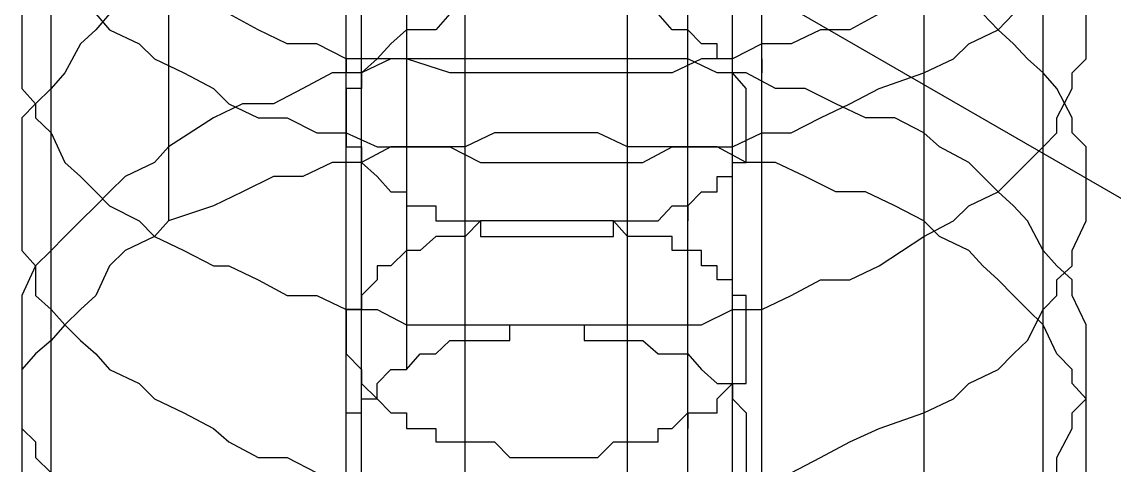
# Model space of a CAD drawing. Header units: millimetres. Extents: x 0 to 2112, y 8 to 1252.
# Drawn here: x 604.79 to 624.27, y 1010 to 1017.91 of the extents above; entities that cross this region are included whole.
import ezdxf

# ---------------------------------------------------------------- set-up
doc = ezdxf.new("R2010")
doc.units = ezdxf.units.MM
doc.layers.get('0').update_dxf_attribs({"linetype": 'CONTINUOUS'})

msp = doc.modelspace()

# ---------------------------------------------------------------- linework, layer by layer
at = {"color": 9}
for p, q in [((612.701, 1012.23), (612.701, 1027.8)), ((615.594, 1012.23), (615.594, 1027.8)), ((610.577, 1015.4), (610.577, 1027.53)), ((617.989, 1015.4), (617.989, 1027.53)), ((611.653, 1027.25), (611.653, 1011.71)), ((611.653, 1027.25), (611.653, 1011.71)), ((610.852, 1011.19), (610.852, 1026.72)), ((617.467, 1011.19), (617.467, 1026.72)), ((607.409, 1026.48), (607.409, 1014.36)), ((607.409, 1026.48), (607.409, 1014.36)), ((610.852, 1009.61), (610.852, 1025.15)), ((617.467, 1009.61), (617.467, 1025.15)), ((605.317, 1012.51), (605.317, 1024.63)), ((623.006, 1012.51), (623.006, 1024.63)), ((616.67, 1008.82), (616.67, 1024.36)), ((616.67, 1008.82), (616.67, 1024.36)), ((608.21, 1024.11), (650.198, 999.86)), ((608.21, 1024.11), (650.198, 999.86)), ((612.701, 1008.29), (612.701, 1024.11)), ((615.594, 1008.29), (615.594, 1024.11)), ((605.317, 1008.29), (605.317, 1020.42)), ((623.006, 1008.29), (623.006, 1020.42)), ((620.882, 1018.57), (620.882, 1006.45)), ((620.882, 1018.57), (620.882, 1006.45)), ((604.795, 1018.05), (604.795, 1017.77)), ((606.361, 1018.05), (606.115, 1017.77)), ((606.115, 1018.05), (606.361, 1017.77)), ((609.007, 1017.77), (608.485, 1018.05)), ((609.007, 1017.77), (608.485, 1018.05)), ((612.426, 1018.05), (612.175, 1017.77)), ((616.391, 1017.77), (616.144, 1018.05)), ((620.085, 1018.05), (619.559, 1017.77)), ((620.085, 1018.05), (619.559, 1017.77)), ((622.205, 1017.77), (621.93, 1018.05)), ((622.205, 1017.77), (622.48, 1018.05)), ((623.775, 1017.77), (623.775, 1018.05)), ((604.795, 1017.77), (604.795, 1017.52)), ((606.115, 1017.77), (605.839, 1017.52)), ((606.361, 1017.77), (606.887, 1017.52)), ((609.529, 1017.52), (609.007, 1017.77)), ((609.529, 1017.52), (609.007, 1017.77)), ((611.653, 1017.77), (611.378, 1017.52)), ((611.9, 1017.77), (611.653, 1017.77)), ((611.653, 1017.77), (611.653, 1017.52)), ((612.175, 1017.77), (611.9, 1017.77)), ((616.67, 1017.77), (616.391, 1017.77)), ((616.391, 1017.77), (616.391, 1017.77)), ((616.917, 1017.52), (616.67, 1017.77)), ((619.037, 1017.77), (618.515, 1017.52)), ((619.037, 1017.77), (618.515, 1017.52)), ((619.559, 1017.77), (619.037, 1017.77)), ((619.559, 1017.77), (619.037, 1017.77)), ((621.683, 1017.52), (622.205, 1017.77)), ((622.48, 1017.52), (622.205, 1017.77)), ((623.775, 1017.25), (623.775, 1017.77)), ((604.795, 1017.52), (604.795, 1017.25)), ((605.839, 1017.52), (605.564, 1017)), ((606.887, 1017.52), (607.162, 1017.25)), ((610.055, 1017.52), (609.529, 1017.52)), ((610.055, 1017.52), (609.529, 1017.52)), ((610.577, 1017.25), (610.055, 1017.52)), ((610.577, 1017.25), (610.055, 1017.52)), ((611.378, 1017.52), (611.131, 1017.25)), ((611.378, 1017.52), (611.378, 1017.52)), ((617.192, 1017.52), (616.917, 1017.52)), ((616.917, 1017.52), (616.917, 1017.52)), ((617.192, 1017.25), (617.192, 1017.52)), ((617.989, 1017.52), (617.467, 1017.25)), ((617.989, 1017.52), (617.467, 1017.25)), ((618.515, 1017.52), (617.989, 1017.52)), ((618.515, 1017.52), (617.989, 1017.52)), ((621.407, 1017.25), (621.683, 1017.52)), ((622.727, 1017.25), (622.48, 1017.52)), ((604.795, 1017.25), (604.795, 1016.72)), ((607.162, 1017.25), (607.684, 1017)), ((610.577, 1005.12), (610.577, 1017.25)), ((610.577, 1017.25), (610.577, 1017)), ((611.131, 1017.25), (610.577, 1017.25)), ((611.131, 1017.25), (610.577, 1017.25)), ((611.378, 1017.25), (610.852, 1017)), ((611.131, 1017.25), (610.852, 1017)), ((611.653, 1017.25), (611.131, 1017.25)), ((611.653, 1017.25), (611.131, 1017.25)), ((611.131, 1017.25), (611.131, 1017.25)), ((611.131, 1017.25), (611.131, 1017.25)), ((611.9, 1017.25), (611.378, 1017.25)), ((612.426, 1017), (611.653, 1017.25)), ((612.426, 1017), (611.653, 1017.25)), ((612.701, 1017.25), (611.9, 1017.25)), ((613.223, 1017.25), (612.701, 1017.25)), ((613.745, 1017.25), (613.223, 1017.25)), ((614.299, 1017.25), (613.745, 1017.25)), ((615.068, 1017.25), (614.299, 1017.25)), ((615.594, 1017.25), (615.068, 1017.25)), ((616.144, 1017.25), (615.594, 1017.25)), ((616.67, 1017.25), (616.144, 1017.25)), ((616.917, 1017.25), (616.391, 1017)), ((616.917, 1017.25), (616.391, 1017)), ((617.192, 1017), (616.67, 1017.25)), ((617.467, 1017.25), (616.917, 1017.25)), ((617.467, 1017.25), (616.917, 1017.25)), ((617.467, 1017.25), (617.192, 1017.25)), ((617.467, 1017), (617.467, 1017.25)), ((617.989, 1005.12), (617.989, 1017.25)), ((617.989, 1017.25), (617.989, 1017)), ((620.882, 1017), (621.407, 1017.25)), ((623.006, 1017), (622.727, 1017.25)), ((623.528, 1017), (623.775, 1017.25)), ((605.564, 1017), (605.317, 1016.72)), ((607.684, 1017), (608.21, 1016.72)), ((610.33, 1017), (609.808, 1016.72)), ((610.852, 1017), (610.33, 1017)), ((610.852, 1017), (610.852, 1017)), ((610.852, 1017), (610.852, 1016.72)), ((612.976, 1017), (612.426, 1017)), ((612.976, 1017), (612.426, 1017)), ((613.498, 1017), (612.976, 1017)), ((613.498, 1017), (612.976, 1017)), ((614.024, 1017), (613.498, 1017)), ((614.024, 1017), (613.498, 1017)), ((614.546, 1017), (614.024, 1017)), ((614.546, 1017), (614.024, 1017)), ((615.347, 1017), (614.546, 1017)), ((615.347, 1017), (614.546, 1017)), ((615.869, 1017), (615.347, 1017)), ((615.869, 1017), (615.347, 1017)), ((616.391, 1017), (615.869, 1017)), ((616.391, 1017), (615.869, 1017)), ((617.714, 1017), (617.192, 1017)), ((617.714, 1016.72), (617.467, 1017)), ((617.467, 1017), (617.467, 1017)), ((618.236, 1016.72), (617.714, 1017)), ((620.085, 1016.72), (620.882, 1017)), ((620.882, 1017), (620.882, 1016.72)), ((623.252, 1016.72), (623.006, 1017)), ((623.528, 1016.72), (623.528, 1017)), ((604.795, 1016.72), (605.039, 1016.45)), ((605.317, 1016.72), (605.039, 1016.45)), ((608.21, 1016.72), (608.485, 1016.45)), ((609.808, 1016.72), (609.282, 1016.45)), ((610.852, 1016.72), (610.577, 1016.72)), ((610.577, 1016.72), (610.577, 1016.45)), ((617.714, 1016.45), (617.714, 1016.72)), ((617.714, 1016.72), (617.714, 1016.72)), ((618.762, 1016.72), (618.236, 1016.72)), ((619.312, 1016.45), (618.762, 1016.72)), ((619.559, 1016.45), (620.085, 1016.72)), ((623.528, 1016.2), (623.252, 1016.72)), ((623.252, 1016.2), (623.528, 1016.72)), ((605.039, 1016.45), (604.795, 1016.2)), ((605.039, 1016.45), (605.039, 1016.2)), ((608.732, 1016.45), (608.21, 1016.2)), ((608.485, 1016.45), (609.007, 1016.2)), ((609.282, 1016.45), (608.732, 1016.45)), ((610.577, 1016.45), (610.577, 1016.45)), ((610.577, 1016.45), (610.577, 1016.2)), ((617.714, 1016.2), (617.714, 1016.45)), ((617.714, 1016.45), (617.714, 1016.45)), ((617.714, 1016.45), (617.714, 1016.45)), ((619.037, 1016.2), (619.559, 1016.45)), ((619.838, 1016.2), (619.312, 1016.45)), ((604.795, 1016.2), (604.795, 1015.93)), ((605.039, 1016.2), (605.317, 1015.93)), ((608.21, 1016.2), (607.409, 1015.68)), ((609.007, 1016.2), (609.529, 1016.2)), ((609.529, 1016.2), (610.055, 1015.93)), ((610.577, 1016.2), (610.577, 1016.2)), ((610.577, 1016.2), (610.577, 1015.93)), ((617.714, 1015.93), (617.714, 1016.2)), ((617.714, 1016.2), (617.714, 1016.2)), ((618.515, 1015.93), (619.037, 1016.2)), ((620.36, 1016.2), (619.838, 1016.2)), ((620.882, 1015.93), (620.36, 1016.2)), ((623.252, 1015.93), (623.252, 1016.2)), ((623.528, 1015.93), (623.528, 1016.2)), ((604.795, 1015.93), (604.795, 1015.4)), ((605.317, 1015.93), (605.564, 1015.4)), ((610.055, 1015.93), (610.577, 1015.93)), ((610.577, 1015.93), (611.131, 1015.68)), ((610.577, 1015.93), (610.577, 1015.93)), ((610.577, 1015.93), (610.577, 1015.68)), ((613.223, 1015.93), (612.701, 1015.68)), ((613.223, 1015.93), (612.701, 1015.68)), ((613.745, 1015.93), (613.223, 1015.93)), ((613.745, 1015.93), (613.223, 1015.93)), ((614.299, 1015.93), (613.745, 1015.93)), ((614.299, 1015.93), (613.745, 1015.93)), ((615.068, 1015.93), (614.299, 1015.93)), ((615.068, 1015.93), (614.299, 1015.93)), ((615.594, 1015.68), (615.068, 1015.93)), ((615.594, 1015.68), (615.068, 1015.93)), ((617.467, 1015.68), (617.989, 1015.93)), ((617.714, 1015.68), (617.714, 1015.93)), ((617.714, 1015.93), (617.714, 1015.93)), ((617.989, 1015.93), (618.515, 1015.93)), ((621.161, 1015.68), (620.882, 1015.93)), ((623.006, 1015.68), (623.252, 1015.93)), ((623.775, 1015.68), (623.528, 1015.93)), ((607.409, 1015.68), (607.162, 1015.4)), ((607.409, 1015.68), (607.409, 1015.4)), ((610.577, 1015.68), (610.852, 1015.68)), ((611.378, 1015.68), (610.852, 1015.4)), ((611.378, 1015.68), (610.852, 1015.4)), ((610.852, 1015.68), (610.852, 1015.4)), ((611.131, 1015.68), (611.653, 1015.68)), ((611.9, 1015.68), (611.378, 1015.68)), ((611.9, 1015.68), (611.378, 1015.68)), ((611.653, 1015.68), (612.426, 1015.68)), ((612.701, 1015.68), (611.9, 1015.68)), ((612.701, 1015.68), (611.9, 1015.68)), ((612.426, 1015.68), (612.976, 1015.4)), ((616.144, 1015.68), (615.594, 1015.68)), ((616.144, 1015.68), (615.594, 1015.68)), ((615.869, 1015.4), (616.391, 1015.68)), ((616.67, 1015.68), (616.144, 1015.68)), ((616.67, 1015.68), (616.144, 1015.68)), ((616.391, 1015.68), (616.917, 1015.68)), ((617.192, 1015.68), (616.67, 1015.68)), ((617.192, 1015.68), (616.67, 1015.68)), ((616.917, 1015.68), (617.467, 1015.68)), ((617.714, 1015.4), (617.192, 1015.68)), ((617.714, 1015.4), (617.192, 1015.68)), ((617.714, 1015.4), (617.714, 1015.68)), ((617.714, 1015.68), (617.714, 1015.68)), ((621.683, 1015.4), (621.161, 1015.68)), ((622.727, 1015.4), (623.006, 1015.68)), ((623.775, 1015.4), (623.775, 1015.68)), ((604.795, 1015.4), (604.795, 1015.15)), ((605.564, 1015.4), (605.839, 1015.15)), ((607.162, 1015.4), (606.64, 1015.15)), ((610.33, 1015.4), (609.808, 1015.15)), ((610.33, 1015.4), (609.808, 1015.15)), ((610.852, 1015.4), (610.33, 1015.4)), ((610.852, 1015.4), (610.33, 1015.4)), ((610.852, 1015.4), (610.852, 1015.4)), ((610.852, 1015.4), (610.852, 1015.4)), ((610.852, 1015.4), (611.131, 1015.15)), ((612.976, 1015.4), (613.498, 1015.4)), ((613.498, 1015.4), (614.024, 1015.4)), ((614.024, 1015.4), (614.546, 1015.4)), ((614.546, 1015.4), (615.347, 1015.4)), ((615.347, 1015.4), (615.869, 1015.4)), ((617.467, 1015.15), (617.467, 1015.4)), ((617.467, 1015.4), (617.714, 1015.4)), ((618.236, 1015.4), (617.714, 1015.4)), ((618.236, 1015.4), (617.714, 1015.4)), ((618.762, 1015.15), (618.236, 1015.4)), ((618.762, 1015.15), (618.236, 1015.4)), ((621.93, 1015.15), (621.683, 1015.4)), ((622.48, 1015.15), (622.727, 1015.4)), ((623.775, 1014.88), (623.775, 1015.4)), ((604.795, 1015.15), (604.795, 1014.88)), ((605.839, 1015.15), (606.115, 1014.88)), ((606.64, 1015.15), (606.361, 1014.88)), ((609.282, 1015.15), (608.732, 1014.88)), ((609.282, 1015.15), (608.732, 1014.88)), ((609.808, 1015.15), (609.282, 1015.15)), ((609.808, 1015.15), (609.282, 1015.15)), ((611.131, 1015.15), (611.131, 1015.15)), ((611.131, 1015.15), (611.378, 1014.88)), ((617.192, 1014.88), (617.192, 1015.15)), ((617.192, 1015.15), (617.467, 1015.15)), ((619.312, 1014.88), (618.762, 1015.15)), ((619.312, 1014.88), (618.762, 1015.15)), ((622.205, 1014.88), (621.93, 1015.15)), ((622.205, 1014.88), (622.48, 1015.15)), ((604.795, 1014.88), (604.795, 1014.36)), ((606.361, 1014.88), (606.115, 1014.63)), ((606.115, 1014.88), (606.361, 1014.63)), ((608.732, 1014.88), (608.21, 1014.63)), ((608.732, 1014.88), (608.21, 1014.63)), ((611.378, 1014.88), (611.378, 1014.88)), ((611.378, 1014.88), (611.653, 1014.88)), ((611.653, 1014.88), (611.653, 1014.63)), ((616.67, 1014.63), (616.917, 1014.88)), ((616.917, 1014.88), (617.192, 1014.88)), ((617.192, 1014.88), (617.192, 1014.88)), ((619.838, 1014.88), (619.312, 1014.88)), ((619.838, 1014.88), (619.312, 1014.88)), ((620.36, 1014.63), (619.838, 1014.88)), ((620.36, 1014.63), (619.838, 1014.88)), ((621.683, 1014.63), (622.205, 1014.88)), ((622.48, 1014.63), (622.205, 1014.88)), ((623.775, 1014.63), (623.775, 1014.88)), ((606.115, 1014.63), (605.839, 1014.36)), ((606.361, 1014.63), (606.887, 1014.36)), ((608.21, 1014.63), (607.409, 1014.36)), ((608.21, 1014.63), (607.409, 1014.36)), ((611.653, 1014.63), (611.9, 1014.63)), ((611.9, 1014.63), (612.175, 1014.63)), ((612.175, 1014.63), (612.175, 1014.36)), ((616.144, 1014.36), (616.391, 1014.63)), ((616.391, 1014.63), (616.67, 1014.63)), ((616.67, 1014.63), (616.67, 1014.36)), ((620.882, 1014.36), (620.36, 1014.63)), ((620.882, 1014.36), (620.36, 1014.63)), ((621.407, 1014.36), (621.683, 1014.63)), ((622.727, 1014.36), (622.48, 1014.63)), ((623.775, 1014.36), (623.775, 1014.63)), ((604.795, 1014.36), (604.795, 1014.08)), ((605.839, 1014.36), (605.564, 1014.08)), ((606.887, 1014.36), (607.162, 1014.08)), ((607.409, 1014.36), (607.162, 1014.08)), ((607.409, 1014.36), (607.162, 1014.08)), ((612.175, 1014.36), (612.426, 1014.36)), ((612.426, 1014.36), (612.701, 1014.36)), ((612.976, 1014.36), (612.701, 1014.08)), ((612.701, 1014.36), (612.976, 1014.36)), ((613.223, 1014.36), (612.976, 1014.36)), ((612.976, 1014.36), (612.976, 1014.08)), ((613.498, 1014.36), (613.223, 1014.36)), ((613.745, 1014.36), (613.498, 1014.36)), ((613.498, 1014.36), (613.498, 1014.36)), ((614.024, 1014.36), (613.745, 1014.36)), ((614.299, 1014.36), (614.024, 1014.36)), ((614.546, 1014.36), (614.299, 1014.36)), ((614.821, 1014.36), (614.546, 1014.36)), ((615.068, 1014.36), (614.821, 1014.36)), ((614.821, 1014.36), (614.821, 1014.36)), ((615.347, 1014.36), (615.068, 1014.36)), ((615.594, 1014.08), (615.347, 1014.36)), ((615.347, 1014.08), (615.347, 1014.36)), ((615.347, 1014.36), (615.594, 1014.36)), ((615.594, 1014.36), (615.869, 1014.36)), ((615.869, 1014.36), (616.144, 1014.36)), ((616.144, 1014.36), (616.144, 1014.36)), ((621.161, 1014.08), (620.882, 1014.36)), ((620.882, 1014.08), (621.407, 1014.36)), ((621.161, 1014.08), (620.882, 1014.36)), ((623.006, 1013.83), (622.727, 1014.36)), ((623.528, 1013.83), (623.775, 1014.36)), ((604.795, 1014.08), (604.795, 1013.83)), ((605.564, 1014.08), (605.317, 1013.83)), ((607.162, 1014.08), (606.64, 1013.83)), ((607.162, 1014.08), (606.64, 1013.83)), ((607.162, 1014.08), (607.684, 1013.83)), ((612.175, 1014.08), (611.9, 1013.83)), ((612.426, 1014.08), (612.175, 1014.08)), ((612.701, 1014.08), (612.426, 1014.08)), ((612.426, 1014.08), (612.426, 1014.08)), ((612.976, 1014.08), (613.223, 1014.08)), ((613.223, 1014.08), (613.498, 1014.08)), ((613.498, 1014.08), (613.745, 1014.08)), ((613.745, 1014.08), (614.024, 1014.08)), ((614.024, 1014.08), (614.299, 1014.08)), ((614.299, 1014.08), (614.299, 1014.08)), ((614.299, 1014.08), (614.546, 1014.08)), ((614.546, 1014.08), (614.821, 1014.08)), ((614.821, 1014.08), (615.068, 1014.08)), ((615.068, 1014.08), (615.347, 1014.08)), ((615.869, 1014.08), (615.594, 1014.08)), ((616.144, 1014.08), (615.869, 1014.08)), ((615.869, 1014.08), (615.869, 1014.08)), ((616.391, 1014.08), (616.144, 1014.08)), ((616.391, 1013.83), (616.391, 1014.08)), ((620.085, 1013.56), (620.882, 1014.08)), ((620.882, 1014.08), (620.882, 1013.83)), ((621.683, 1013.83), (621.161, 1014.08)), ((621.683, 1013.83), (621.161, 1014.08)), ((604.795, 1013.83), (605.039, 1013.56)), ((605.317, 1013.83), (605.039, 1013.56)), ((606.64, 1013.83), (606.361, 1013.56)), ((606.64, 1013.83), (606.361, 1013.56)), ((607.684, 1013.83), (608.21, 1013.56)), ((611.653, 1013.83), (611.378, 1013.56)), ((611.9, 1013.83), (611.653, 1013.83)), ((611.653, 1013.83), (611.653, 1013.56)), ((616.67, 1013.83), (616.391, 1013.83)), ((616.917, 1013.83), (616.67, 1013.83)), ((616.917, 1013.56), (616.917, 1013.83)), ((621.93, 1013.56), (621.683, 1013.83)), ((621.93, 1013.56), (621.683, 1013.83)), ((623.252, 1013.56), (623.006, 1013.83)), ((623.528, 1013.56), (623.528, 1013.83)), ((605.039, 1013.56), (604.795, 1013.03)), ((605.039, 1013.56), (605.039, 1013.03)), ((606.361, 1013.56), (606.115, 1013.03)), ((606.361, 1013.56), (606.115, 1013.03)), ((608.21, 1013.56), (608.485, 1013.56)), ((608.485, 1013.56), (609.007, 1013.31)), ((611.378, 1013.56), (611.131, 1013.56)), ((611.131, 1013.56), (611.131, 1013.31)), ((611.378, 1013.56), (611.378, 1013.56)), ((617.192, 1013.56), (616.917, 1013.56)), ((617.192, 1013.31), (617.192, 1013.56)), ((619.559, 1013.31), (620.085, 1013.56)), ((622.205, 1013.31), (621.93, 1013.56)), ((622.205, 1013.31), (621.93, 1013.56)), ((623.528, 1013.31), (623.252, 1013.56)), ((623.252, 1013.31), (623.528, 1013.56)), ((609.007, 1013.31), (609.529, 1013.03)), ((611.131, 1013.31), (610.852, 1013.03)), ((611.131, 1013.31), (611.131, 1013.31)), ((617.467, 1013.31), (617.192, 1013.31)), ((617.467, 1013.03), (617.467, 1013.31)), ((617.467, 1013.31), (617.467, 1013.31)), ((618.515, 1013.03), (619.037, 1013.31)), ((619.037, 1013.31), (619.559, 1013.31)), ((622.48, 1013.03), (622.205, 1013.31)), ((622.48, 1013.03), (622.205, 1013.31)), ((623.252, 1013.03), (623.252, 1013.31)), ((623.528, 1013.03), (623.528, 1013.31)), ((604.795, 1013.03), (604.795, 1012.78)), ((605.039, 1013.03), (605.317, 1012.78)), ((606.115, 1013.03), (605.839, 1012.78)), ((606.115, 1013.03), (605.839, 1012.78)), ((609.529, 1013.03), (610.055, 1013.03)), ((610.055, 1013.03), (610.577, 1012.78)), ((610.852, 1013.03), (610.852, 1013.03)), ((610.852, 1013.03), (610.852, 1012.78)), ((617.714, 1013.03), (617.467, 1013.03)), ((617.714, 1012.78), (617.714, 1013.03)), ((617.989, 1012.78), (618.515, 1013.03)), ((622.727, 1012.78), (622.48, 1013.03)), ((622.727, 1012.78), (622.48, 1013.03)), ((623.006, 1012.78), (623.252, 1013.03)), ((623.775, 1012.51), (623.528, 1013.03)), ((604.795, 1012.78), (604.795, 1012.51)), ((605.317, 1012.78), (605.564, 1012.51)), ((605.839, 1012.78), (605.564, 1012.51)), ((605.839, 1012.78), (605.564, 1012.51)), ((610.577, 1012.78), (611.131, 1012.78)), ((610.852, 1012.78), (610.577, 1012.78)), ((610.577, 1012.78), (610.577, 1012.51)), ((611.131, 1012.78), (611.653, 1012.51)), ((616.917, 1012.51), (617.467, 1012.78)), ((617.467, 1012.78), (617.989, 1012.78)), ((617.714, 1012.51), (617.714, 1012.78)), ((617.714, 1012.78), (617.714, 1012.78)), ((623.006, 1012.51), (622.727, 1012.78)), ((622.727, 1012.23), (623.006, 1012.78)), ((623.006, 1012.51), (622.727, 1012.78)), ((604.795, 1012.51), (604.795, 1011.99)), ((605.564, 1012.51), (605.317, 1012.23)), ((605.564, 1012.51), (605.317, 1012.23)), ((605.564, 1012.51), (605.839, 1012.23)), ((610.577, 1012.51), (610.577, 1012.51)), ((610.577, 1012.51), (610.577, 1012.51)), ((610.577, 1012.51), (610.577, 1012.23)), ((611.653, 1012.51), (612.426, 1012.51)), ((612.426, 1012.51), (612.976, 1012.51)), ((612.976, 1012.51), (613.498, 1012.51)), ((613.498, 1012.51), (614.024, 1012.51)), ((613.498, 1012.23), (613.498, 1012.51)), ((613.498, 1012.51), (613.745, 1012.51)), ((613.498, 1012.23), (613.498, 1012.51)), ((613.498, 1012.51), (613.745, 1012.51)), ((613.745, 1012.51), (614.024, 1012.51)), ((613.745, 1012.51), (614.024, 1012.51)), ((614.024, 1012.51), (614.546, 1012.51)), ((614.024, 1012.51), (614.299, 1012.51)), ((614.024, 1012.51), (614.299, 1012.51)), ((614.299, 1012.51), (614.546, 1012.51)), ((614.299, 1012.51), (614.546, 1012.51)), ((614.546, 1012.51), (615.347, 1012.51)), ((614.546, 1012.51), (614.821, 1012.51)), ((614.546, 1012.51), (614.821, 1012.51)), ((614.821, 1012.51), (614.821, 1012.23)), ((614.821, 1012.51), (614.821, 1012.23)), ((615.347, 1012.51), (615.869, 1012.51)), ((615.869, 1012.51), (616.391, 1012.51)), ((616.391, 1012.51), (616.917, 1012.51)), ((617.714, 1012.23), (617.714, 1012.51)), ((617.714, 1012.51), (617.714, 1012.51)), ((623.252, 1011.99), (623.006, 1012.51)), ((623.252, 1011.99), (623.006, 1012.51)), ((623.775, 1012.23), (623.775, 1012.51)), ((605.317, 1012.23), (605.039, 1011.99)), ((605.317, 1012.23), (605.039, 1011.99)), ((605.839, 1012.23), (606.115, 1011.99)), ((610.577, 1012.23), (610.577, 1012.23)), ((610.577, 1012.23), (610.577, 1011.99)), ((612.175, 1011.99), (612.426, 1012.23)), ((612.175, 1011.99), (612.426, 1012.23)), ((612.426, 1012.23), (612.426, 1012.23)), ((612.426, 1012.23), (612.701, 1012.23)), ((612.426, 1012.23), (612.426, 1012.23)), ((612.426, 1012.23), (612.701, 1012.23)), ((612.701, 1012.23), (612.976, 1012.23)), ((612.701, 1012.23), (612.976, 1012.23)), ((612.976, 1012.23), (613.223, 1012.23)), ((612.976, 1012.23), (613.223, 1012.23)), ((613.223, 1012.23), (613.498, 1012.23)), ((613.223, 1012.23), (613.498, 1012.23)), ((614.821, 1012.23), (615.068, 1012.23)), ((614.821, 1012.23), (615.068, 1012.23)), ((615.068, 1012.23), (615.347, 1012.23)), ((615.068, 1012.23), (615.347, 1012.23)), ((615.347, 1012.23), (615.594, 1012.23)), ((615.347, 1012.23), (615.594, 1012.23)), ((615.594, 1012.23), (615.869, 1012.23)), ((615.594, 1012.23), (615.869, 1012.23)), ((615.869, 1012.23), (615.869, 1012.23)), ((615.869, 1012.23), (616.144, 1011.99)), ((615.869, 1012.23), (615.869, 1012.23)), ((615.869, 1012.23), (616.144, 1011.99)), ((617.714, 1011.99), (617.714, 1012.23)), ((617.714, 1012.23), (617.714, 1012.23)), ((622.48, 1011.99), (622.727, 1012.23)), ((623.775, 1011.99), (623.775, 1012.23)), ((605.039, 1011.99), (604.795, 1011.71)), ((604.795, 1011.99), (604.795, 1011.71)), ((605.039, 1011.99), (604.795, 1011.71)), ((606.115, 1011.99), (606.361, 1011.71)), ((610.577, 1011.99), (610.577, 1011.99)), ((610.577, 1011.99), (610.852, 1011.71)), ((611.653, 1011.71), (611.9, 1011.99)), ((611.653, 1011.71), (611.9, 1011.99)), ((611.9, 1011.99), (611.9, 1011.99)), ((611.9, 1011.99), (612.175, 1011.99)), ((611.9, 1011.99), (611.9, 1011.99)), ((611.9, 1011.99), (612.175, 1011.99)), ((616.144, 1011.99), (616.391, 1011.99)), ((616.144, 1011.99), (616.391, 1011.99)), ((616.391, 1011.99), (616.391, 1011.99)), ((616.391, 1011.99), (616.67, 1011.99)), ((616.391, 1011.99), (616.391, 1011.99)), ((616.391, 1011.99), (616.67, 1011.99)), ((616.67, 1011.99), (616.917, 1011.71)), ((616.67, 1011.99), (616.917, 1011.71)), ((617.714, 1011.71), (617.714, 1011.99)), ((617.714, 1011.99), (617.714, 1011.99)), ((622.205, 1011.71), (622.48, 1011.99)), ((623.528, 1011.71), (623.252, 1011.99)), ((623.528, 1011.71), (623.252, 1011.99)), ((623.775, 1011.71), (623.775, 1011.99)), ((604.795, 1011.71), (604.795, 1011.19)), ((604.795, 1011.71), (604.795, 1011.46)), ((604.795, 1011.71), (604.795, 1011.19)), ((606.361, 1011.71), (606.887, 1011.46)), ((610.852, 1011.71), (610.852, 1011.71)), ((610.852, 1011.71), (610.852, 1011.46)), ((611.131, 1011.46), (611.378, 1011.71)), ((611.131, 1011.46), (611.378, 1011.71)), ((611.378, 1011.71), (611.653, 1011.71)), ((611.378, 1011.71), (611.653, 1011.71)), ((616.917, 1011.71), (616.917, 1011.71)), ((616.917, 1011.71), (617.192, 1011.46)), ((616.917, 1011.71), (616.917, 1011.71)), ((616.917, 1011.71), (617.192, 1011.46)), ((617.714, 1011.46), (617.714, 1011.71)), ((617.714, 1011.71), (617.714, 1011.71)), ((621.683, 1011.46), (622.205, 1011.71)), ((623.528, 1011.46), (623.528, 1011.71)), ((623.528, 1011.46), (623.528, 1011.71)), ((623.775, 1011.19), (623.775, 1011.71)), ((604.795, 1011.46), (604.795, 1011.19)), ((606.887, 1011.46), (607.162, 1011.19)), ((610.852, 1011.46), (610.852, 1011.46)), ((610.852, 1011.46), (611.131, 1011.19)), ((611.131, 1011.19), (611.131, 1011.46)), ((611.131, 1011.46), (611.131, 1011.46)), ((611.131, 1011.19), (611.131, 1011.46)), ((611.131, 1011.46), (611.131, 1011.46)), ((617.192, 1011.19), (617.467, 1011.46)), ((617.192, 1011.46), (617.192, 1011.46)), ((617.192, 1011.46), (617.467, 1011.46)), ((617.192, 1011.46), (617.192, 1011.46)), ((617.192, 1011.46), (617.467, 1011.46)), ((617.467, 1011.46), (617.467, 1011.46)), ((617.467, 1011.46), (617.714, 1011.46)), ((617.467, 1011.46), (617.467, 1011.19)), ((617.467, 1011.46), (617.467, 1011.19)), ((621.407, 1011.19), (621.683, 1011.46)), ((623.775, 1011.19), (623.528, 1011.46)), ((623.775, 1011.19), (623.528, 1011.46)), ((604.795, 1011.19), (604.795, 1010.94)), ((604.795, 1011.19), (604.795, 1010.66)), ((604.795, 1011.19), (604.795, 1010.94)), ((607.162, 1011.19), (607.684, 1010.94)), ((610.852, 1010.94), (610.852, 1011.19)), ((610.852, 1011.19), (611.131, 1011.19)), ((610.852, 1010.94), (610.852, 1011.19)), ((610.852, 1011.19), (611.131, 1011.19)), ((611.131, 1011.19), (611.131, 1011.19)), ((611.131, 1011.19), (611.378, 1010.94)), ((617.192, 1010.94), (617.192, 1011.19)), ((617.192, 1011.19), (617.192, 1011.19)), ((617.467, 1011.19), (617.467, 1011.19)), ((617.467, 1011.19), (617.714, 1010.94)), ((617.467, 1011.19), (617.467, 1011.19)), ((617.467, 1011.19), (617.714, 1010.94)), ((620.882, 1010.94), (621.407, 1011.19)), ((623.528, 1010.94), (623.775, 1011.19)), ((623.775, 1010.66), (623.775, 1011.19)), ((623.775, 1010.66), (623.775, 1011.19)), ((604.795, 1010.94), (604.795, 1010.66)), ((604.795, 1010.94), (604.795, 1010.66)), ((607.684, 1010.94), (608.21, 1010.66)), ((610.577, 1010.66), (610.577, 1010.94)), ((610.577, 1010.94), (610.852, 1010.94)), ((610.577, 1010.66), (610.577, 1010.94)), ((610.577, 1010.94), (610.852, 1010.94)), ((610.852, 1010.94), (610.852, 1010.94)), ((610.852, 1010.94), (610.852, 1010.94)), ((611.378, 1010.94), (611.378, 1010.94)), ((611.378, 1010.94), (611.653, 1010.94)), ((611.653, 1010.94), (611.653, 1010.66)), ((616.391, 1010.66), (616.67, 1010.94)), ((616.67, 1010.94), (616.917, 1010.94)), ((616.67, 1010.94), (616.67, 1010.66)), ((616.917, 1010.94), (617.192, 1010.94)), ((617.714, 1010.94), (617.714, 1010.94)), ((617.714, 1010.94), (617.714, 1010.66)), ((617.714, 1010.94), (617.714, 1010.94)), ((617.714, 1010.94), (617.714, 1010.66)), ((620.085, 1010.66), (620.882, 1010.94)), ((620.882, 1010.94), (620.882, 1010.66)), ((623.528, 1010.66), (623.528, 1010.94)), ((604.795, 1010.66), (604.795, 1010.14)), ((604.795, 1010.66), (605.039, 1010.42)), ((604.795, 1010.66), (604.795, 1010.14)), ((608.21, 1010.66), (608.485, 1010.42)), ((610.577, 1010.42), (610.577, 1010.66)), ((610.577, 1010.66), (610.577, 1010.66)), ((610.577, 1010.42), (610.577, 1010.66)), ((610.577, 1010.66), (610.577, 1010.66)), ((611.653, 1010.66), (611.9, 1010.66)), ((611.9, 1010.66), (612.175, 1010.66)), ((612.175, 1010.66), (612.175, 1010.42)), ((616.144, 1010.42), (616.144, 1010.66)), ((616.144, 1010.66), (616.391, 1010.66)), ((617.714, 1010.66), (617.714, 1010.66)), ((617.714, 1010.66), (617.714, 1010.42)), ((617.714, 1010.66), (617.714, 1010.66)), ((617.714, 1010.66), (617.714, 1010.42)), ((619.559, 1010.42), (620.085, 1010.66)), ((623.252, 1010.14), (623.528, 1010.66)), ((623.775, 1010.42), (623.775, 1010.66)), ((623.775, 1010.42), (623.775, 1010.66)), ((605.039, 1010.42), (605.039, 1010.14)), ((608.485, 1010.42), (609.007, 1010.14)), ((610.577, 1010.14), (610.577, 1010.42)), ((610.577, 1010.42), (610.577, 1010.42)), ((610.577, 1010.14), (610.577, 1010.42)), ((610.577, 1010.42), (610.577, 1010.42)), ((612.175, 1010.42), (612.426, 1010.42)), ((612.426, 1010.42), (612.701, 1010.42)), ((612.701, 1010.42), (612.976, 1010.42)), ((612.976, 1010.42), (612.976, 1010.42)), ((612.976, 1010.42), (613.223, 1010.42)), ((613.223, 1010.42), (613.498, 1010.14)), ((615.068, 1010.14), (615.347, 1010.42)), ((615.347, 1010.42), (615.347, 1010.42)), ((615.347, 1010.42), (615.594, 1010.42)), ((615.594, 1010.42), (615.869, 1010.42)), ((615.869, 1010.42), (616.144, 1010.42)), ((617.714, 1010.42), (617.714, 1010.42)), ((617.714, 1010.42), (617.714, 1010.14)), ((617.714, 1010.42), (617.714, 1010.42)), ((617.714, 1010.42), (617.714, 1010.14)), ((619.037, 1010.14), (619.559, 1010.42)), ((623.775, 1010.14), (623.775, 1010.42)), ((623.775, 1010.14), (623.775, 1010.42)), ((604.795, 1010.14), (604.795, 1009.87)), ((604.795, 1010.14), (604.795, 1009.87)), ((605.039, 1010.14), (605.317, 1009.87)), ((609.007, 1010.14), (609.529, 1010.14)), ((609.529, 1010.14), (610.055, 1009.87)), ((610.577, 1009.87), (610.577, 1010.14)), ((610.577, 1010.14), (610.577, 1010.14)), ((610.577, 1009.87), (610.577, 1010.14)), ((610.577, 1010.14), (610.577, 1010.14)), ((613.498, 1010.14), (613.745, 1010.14)), ((613.745, 1010.14), (614.024, 1010.14)), ((614.024, 1010.14), (614.299, 1010.14)), ((614.299, 1010.14), (614.299, 1010.14)), ((614.299, 1010.14), (614.546, 1010.14)), ((614.546, 1010.14), (614.821, 1010.14)), ((614.821, 1010.14), (615.068, 1010.14)), ((617.714, 1010.14), (617.714, 1010.14)), ((617.714, 1010.14), (617.714, 1009.87)), ((617.714, 1010.14), (617.714, 1010.14)), ((617.714, 1010.14), (617.714, 1009.87)), ((618.515, 1009.87), (619.037, 1010.14)), ((623.252, 1009.87), (623.252, 1010.14)), ((623.775, 1009.61), (623.775, 1010.14)), ((623.775, 1009.61), (623.775, 1010.14))]:
    msp.add_line(p, q, dxfattribs=at)

doc.saveas('drawing.dxf')
